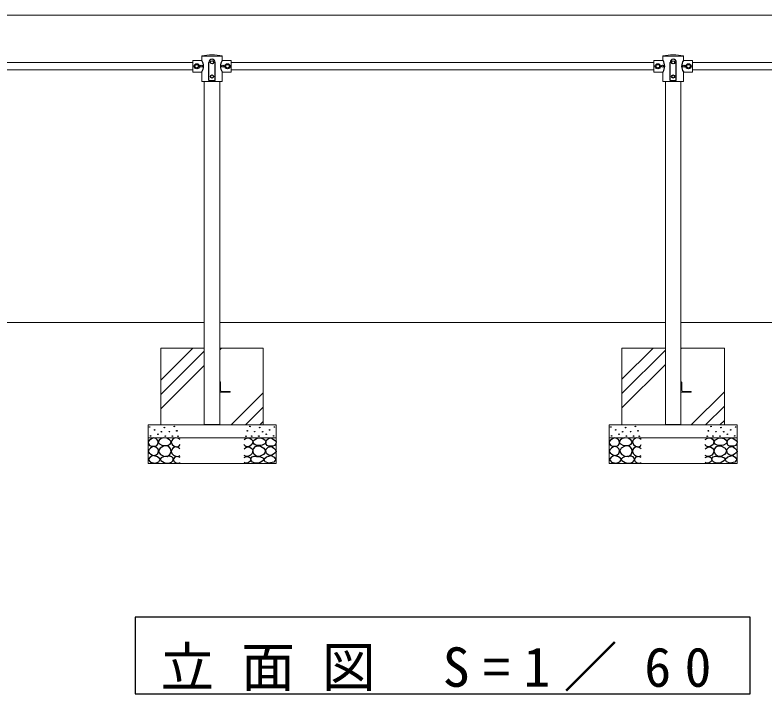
# Model space of a CAD drawing. Units: millimetres at full size, with parts at other scales. Extents: x -23589 to 138, y -1188 to 16020.
# Drawn here: x -14580 to -11652, y 4184 to 6834 of the extents above; entities that cross this region are included whole.
import ezdxf

# ---------------------------------------------------------------- set-up
doc = ezdxf.new("R2010")
doc.units = ezdxf.units.MM
doc.layers.add('線', color=7, linetype='Continuous', lineweight=13)
doc.layers.add('補助', color=2, linetype='Continuous', lineweight=25)
doc.styles.add('ＭＳ ゴシック', font='')
doc.styles.get('ＭＳ ゴシック').set_extended_font_data('MS Gothic')

msp = doc.modelspace()

# ---------------------------------------------------------------- linework, layer by layer
at = {"layer": '線'}
for p, q in [((-13885.76, 6648.193), (-15535.76, 6648.193)), ((-13885.76, 6657.193), (-13885.76, 6611.193)), ((-13850.76, 6657.193), (-13885.76, 6657.193)), ((-13850.76, 6674.693), (-13850.76, 6657.193)), ((-13850.76, 6674.169), (-13770.76, 6674.169)), ((-13770.76, 6674.693), (-13770.76, 6657.193)), ((-13770.76, 6657.193), (-13735.76, 6657.193)), ((-13735.76, 6657.193), (-13735.76, 6611.193)), ((-12085.76, 6648.193), (-13735.76, 6648.193)), ((-12085.76, 6657.193), (-12085.76, 6611.193)), ((-12050.76, 6657.193), (-12085.76, 6657.193)), ((-12050.76, 6674.693), (-12050.76, 6657.193)), ((-12050.76, 6674.169), (-11970.76, 6674.169)), ((-11970.76, 6674.693), (-11970.76, 6657.193)), ((-11970.76, 6657.193), (-11935.76, 6657.193)), ((-11935.76, 6657.193), (-11935.76, 6611.193)), ((-10285.76, 6648.193), (-11935.76, 6648.193)), ((-13885.76, 6620.193), (-15535.76, 6620.193)), ((-12085.76, 6620.193), (-13735.76, 6620.193)), ((-10285.76, 6620.193), (-11935.76, 6620.193)), ((-13850.76, 6611.193), (-13885.76, 6611.193)), ((-13850.76, 6611.193), (-13850.76, 6574.193)), ((-13770.76, 6611.193), (-13735.76, 6611.193)), ((-13770.76, 6611.193), (-13770.76, 6574.193)), ((-12050.76, 6611.193), (-12085.76, 6611.193)), ((-12050.76, 6611.193), (-12050.76, 6574.193)), ((-11970.76, 6611.193), (-11935.76, 6611.193)), ((-11970.76, 6611.193), (-11970.76, 6574.193)), ((-13850.76, 6574.193), (-13770.76, 6574.193)), ((-13841.01, 5234.193), (-13841.01, 6574.193)), ((-13780.51, 5234.193), (-13780.51, 6574.193)), ((-12050.76, 6574.193), (-11970.76, 6574.193)), ((-12041.01, 5234.193), (-12041.01, 6574.193)), ((-11980.51, 5234.193), (-11980.51, 6574.193)), ((-13841.01, 5634.193), (-15580.51, 5634.193)), ((-12041.01, 5634.193), (-13780.51, 5634.193)), ((-10241.01, 5634.193), (-11980.51, 5634.193)), ((-14010.76, 5534.193), (-13841.01, 5534.193)), ((-14010.76, 5234.193), (-14010.76, 5534.193)), ((-13780.51, 5534.193), (-13610.76, 5534.193)), ((-13610.76, 5234.193), (-13610.76, 5534.193)), ((-12210.76, 5534.193), (-12041.01, 5534.193)), ((-12210.76, 5234.193), (-12210.76, 5534.193)), ((-11980.51, 5534.193), (-11810.76, 5534.193)), ((-11810.76, 5234.193), (-11810.76, 5534.193)), ((-13779.51, 5402.193), (-13780.51, 5402.193)), ((-13780.51, 5402.193), (-13780.51, 5362.193)), ((-13777.51, 5369.693), (-13777.51, 5400.193)), ((-11979.51, 5402.193), (-11980.51, 5402.193)), ((-11980.51, 5402.193), (-11980.51, 5362.193)), ((-11977.51, 5369.693), (-11977.51, 5400.193)), ((-13780.51, 5362.193), (-13740.51, 5362.193)), ((-13742.51, 5365.193), (-13773.01, 5365.193)), ((-13740.51, 5362.193), (-13740.51, 5363.193)), ((-11980.51, 5362.193), (-11940.51, 5362.193)), ((-11942.51, 5365.193), (-11973.01, 5365.193)), ((-11940.51, 5362.193), (-11940.51, 5363.193)), ((-14060.76, 5084.193), (-14060.76, 5234.193)), ((-14060.76, 5234.193), (-13560.76, 5234.193)), ((-13560.76, 5084.193), (-13560.76, 5234.193)), ((-12260.76, 5084.193), (-12260.76, 5234.193)), ((-12260.76, 5234.193), (-11760.76, 5234.193)), ((-11760.76, 5084.193), (-11760.76, 5234.193)), ((-14060.76, 5184.193), (-13560.76, 5184.193)), ((-12260.76, 5184.193), (-11760.76, 5184.193)), ((-14060.76, 5084.193), (-13560.76, 5084.193)), ((-12260.76, 5084.193), (-11760.76, 5084.193))]:
    msp.add_line(p, q, dxfattribs=at)
at = {"layer": '線', "color": 2, "lineweight": 25}
for p, q in [((-13822.76, 6579.193), (-13822.76, 6649.193)), ((-13798.76, 6579.193), (-13798.76, 6649.193)), ((-12022.76, 6579.193), (-12022.76, 6649.193)), ((-11998.76, 6579.193), (-11998.76, 6649.193)), ((-13822.76, 6579.193), (-13798.76, 6579.193)), ((-12022.76, 6579.193), (-11998.76, 6579.193)), ((-13841.01, 5236.193), (-13780.51, 5236.193)), ((-12041.01, 5236.193), (-11980.51, 5236.193))]:
    msp.add_line(p, q, dxfattribs=at)
for centre, radius in [((-13810.76, 6649.193), 6), ((-12010.76, 6649.193), 6), ((-13870.76, 6634.193), 10), ((-13870.76, 6634.193), 6.9), ((-13852.76, 6634.193), 4), ((-13768.76, 6634.193), 4), ((-13750.76, 6634.193), 10), ((-13750.76, 6634.193), 6.9), ((-12070.76, 6634.193), 10), ((-12070.76, 6634.193), 6.9), ((-12052.76, 6634.193), 4), ((-11968.76, 6634.193), 4), ((-11950.76, 6634.193), 10), ((-11950.76, 6634.193), 6.9), ((-13810.76, 6594.193), 6), ((-12010.76, 6594.193), 6)]:
    msp.add_circle(centre, radius, dxfattribs=at)
at = {"layer": '線'}
for centre, radius, start, end in [((-13810.76, 6499.193), 180, 77.16041, 102.83959), ((-12010.76, 6499.193), 180, 77.16041, 102.83959), ((-13779.51, 5400.193), 2, 0, 90), ((-11979.51, 5400.193), 2, 0, 90), ((-13773.01, 5369.693), 4.5, 180, 270), ((-13742.51, 5363.193), 2, 0, 90), ((-11973.01, 5369.693), 4.5, 180, 270), ((-11942.51, 5363.193), 2, 0, 90)]:
    msp.add_arc(centre, radius, start, end, dxfattribs=at)
at = {"layer": '線', "color": 2, "lineweight": 25}
for centre, radius, start, end in [((-13883.61, 6634.193), 39.794, 326.42046, 33.57954), ((-13810.76, 6649.193), 12, 0, 180), ((-13737.909, 6634.193), 39.794, 146.42046, 213.57954), ((-12083.61, 6634.193), 39.794, 326.42046, 33.57954), ((-12010.76, 6649.193), 12, 0, 180), ((-11937.909, 6634.193), 39.794, 146.42046, 213.57954)]:
    msp.add_arc(centre, radius, start, end, dxfattribs=at)
at = {"layer": '補助', "lineweight": 13}
for p, q in [((-10250.76, 6834.193), (-22710.76, 6834.193)), ((-14010.76, 5409.044), (-13885.611, 5534.193)), ((-13780.51, 5527.041), (-13773.357, 5534.193)), ((-12210.76, 5412.993), (-12089.559, 5534.193)), ((-11980.51, 5530.99), (-11977.306, 5534.193)), ((-14010.76, 5352.918), (-13841.01, 5522.668)), ((-12210.76, 5356.866), (-12041.01, 5526.616)), ((-14010.76, 5296.791), (-13841.01, 5466.541)), ((-12210.76, 5300.74), (-12041.01, 5470.49)), ((-13736.598, 5234.193), (-13610.76, 5360.032)), ((-11940.547, 5234.193), (-11810.76, 5363.98)), ((-13680.471, 5234.193), (-13610.76, 5303.905)), ((-11884.42, 5234.193), (-11810.76, 5307.854)), ((-13624.345, 5234.193), (-13610.76, 5247.778)), ((-11828.293, 5234.193), (-11810.76, 5251.727))]:
    msp.add_line(p, q, dxfattribs=at)
at = {"layer": '補助'}
for points in [[(-14038.311, 5183.595), (-14044.773, 5181.055), (-14050.985, 5177.575), (-14056.843, 5173.538), (-14060.49, 5168.07), (-14059.478, 5160.488), (-14054.47, 5154.129), (-14047.605, 5151.539), (-14039.895, 5151.277), (-14032.283, 5151.881), (-14025.954, 5154.445), (-14022.201, 5159.731), (-14020.884, 5166.169), (-14021.732, 5171.375), (-14024.687, 5176.308), (-14030.846, 5181.135)], [(-13998.887, 5183.686), (-14003.791, 5183.069), (-14009.428, 5180.983), (-14017.4, 5175.196), (-14021.051, 5168.279), (-14020.177, 5164.317), (-14016.456, 5159.9), (-14006.965, 5155.128), (-13996.995, 5153.683), (-13989.644, 5153.511), (-13982.129, 5155.035), (-13974.53, 5159.65), (-13970.776, 5165.847), (-13971.745, 5170.5), (-13976.452, 5175.848), (-13987.121, 5182.054)], [(-13622.632, 5183.686), (-13617.728, 5183.069), (-13612.091, 5180.983), (-13604.12, 5175.196), (-13600.468, 5168.279), (-13601.342, 5164.317), (-13605.063, 5159.9), (-13614.554, 5155.128), (-13624.524, 5153.683), (-13631.875, 5153.511), (-13639.391, 5155.035), (-13646.989, 5159.65), (-13650.743, 5165.847), (-13649.774, 5170.5), (-13645.067, 5175.848), (-13634.398, 5182.054)], [(-13583.208, 5183.595), (-13576.746, 5181.055), (-13570.534, 5177.575), (-13564.676, 5173.538), (-13561.029, 5168.07), (-13562.041, 5160.488), (-13567.049, 5154.129), (-13573.914, 5151.539), (-13581.624, 5151.277), (-13589.236, 5151.881), (-13595.565, 5154.445), (-13599.318, 5159.731), (-13600.635, 5166.169), (-13599.787, 5171.375), (-13596.833, 5176.308), (-13590.673, 5181.135)], [(-12238.311, 5183.595), (-12244.773, 5181.055), (-12250.985, 5177.575), (-12256.843, 5173.538), (-12260.49, 5168.07), (-12259.478, 5160.488), (-12254.47, 5154.129), (-12247.605, 5151.539), (-12239.895, 5151.277), (-12232.283, 5151.881), (-12225.954, 5154.445), (-12222.201, 5159.731), (-12220.884, 5166.169), (-12221.732, 5171.375), (-12224.687, 5176.308), (-12230.846, 5181.135)], [(-12198.887, 5183.686), (-12203.791, 5183.069), (-12209.428, 5180.983), (-12217.4, 5175.196), (-12221.051, 5168.279), (-12220.177, 5164.317), (-12216.456, 5159.9), (-12206.965, 5155.128), (-12196.995, 5153.683), (-12189.644, 5153.511), (-12182.129, 5155.035), (-12174.53, 5159.65), (-12170.776, 5165.847), (-12171.745, 5170.5), (-12176.452, 5175.848), (-12187.121, 5182.054)], [(-11822.632, 5183.686), (-11817.728, 5183.069), (-11812.091, 5180.983), (-11804.12, 5175.196), (-11800.468, 5168.279), (-11801.342, 5164.317), (-11805.063, 5159.9), (-11814.554, 5155.128), (-11824.524, 5153.683), (-11831.875, 5153.511), (-11839.391, 5155.035), (-11846.989, 5159.65), (-11850.743, 5165.847), (-11849.774, 5170.5), (-11845.067, 5175.848), (-11834.398, 5182.054)], [(-11783.208, 5183.595), (-11776.746, 5181.055), (-11770.534, 5177.575), (-11764.676, 5173.538), (-11761.029, 5168.07), (-11762.041, 5160.488), (-11767.049, 5154.129), (-11773.914, 5151.539), (-11781.624, 5151.277), (-11789.236, 5151.881), (-11795.565, 5154.445), (-11799.318, 5159.731), (-11800.635, 5166.169), (-11799.787, 5171.375), (-11796.833, 5176.308), (-11790.673, 5181.135)], [(-14011.591, 5119.356), (-13999.002, 5112.5), (-13985.642, 5111.517), (-13975.359, 5118.971), (-13970.506, 5130.708), (-13972.787, 5141.486), (-13979.696, 5149.629), (-13988.521, 5153.062), (-13999.698, 5151.791), (-14013.452, 5143.737), (-14019.429, 5132.871), (-14016.793, 5125.677)], [(-13609.928, 5119.356), (-13622.517, 5112.5), (-13635.877, 5111.517), (-13646.161, 5118.971), (-13651.013, 5130.708), (-13648.733, 5141.486), (-13641.823, 5149.629), (-13632.998, 5153.062), (-13621.822, 5151.791), (-13608.067, 5143.737), (-13602.09, 5132.871), (-13604.726, 5125.677)], [(-12211.591, 5119.356), (-12199.002, 5112.5), (-12185.642, 5111.517), (-12175.359, 5118.971), (-12170.506, 5130.708), (-12172.787, 5141.486), (-12179.696, 5149.629), (-12188.521, 5153.062), (-12199.698, 5151.791), (-12213.452, 5143.737), (-12219.429, 5132.871), (-12216.793, 5125.677)], [(-11809.928, 5119.356), (-11822.517, 5112.5), (-11835.877, 5111.517), (-11846.161, 5118.971), (-11851.013, 5130.708), (-11848.733, 5141.486), (-11841.823, 5149.629), (-11832.998, 5153.062), (-11821.822, 5151.791), (-11808.067, 5143.737), (-11802.09, 5132.871), (-11804.726, 5125.677)], [(-14040.846, 5150.643), (-14046.175, 5147.851), (-14051.618, 5143.672), (-14058.067, 5136.853), (-14060.49, 5130.048), (-14056.862, 5125.22), (-14050.351, 5120.859), (-14043.714, 5116.572), (-14037.044, 5114.522), (-14029.399, 5116.969), (-14023.102, 5123.394), (-14019.996, 5131.672), (-14021.518, 5140.187), (-14029.676, 5147.438)], [(-13580.673, 5150.643), (-13575.345, 5147.851), (-13569.901, 5143.672), (-13563.452, 5136.853), (-13561.029, 5130.048), (-13564.657, 5125.22), (-13571.168, 5120.859), (-13577.805, 5116.572), (-13584.475, 5114.522), (-13592.12, 5116.969), (-13598.417, 5123.394), (-13601.523, 5131.672), (-13600.001, 5140.187), (-13591.843, 5147.438)], [(-12240.846, 5150.643), (-12246.175, 5147.851), (-12251.618, 5143.672), (-12258.067, 5136.853), (-12260.49, 5130.048), (-12256.862, 5125.22), (-12250.351, 5120.859), (-12243.714, 5116.572), (-12237.044, 5114.522), (-12229.399, 5116.969), (-12223.102, 5123.394), (-12219.996, 5131.672), (-12221.518, 5140.187), (-12229.676, 5147.438)], [(-11780.673, 5150.643), (-11775.345, 5147.851), (-11769.901, 5143.672), (-11763.452, 5136.853), (-11761.029, 5130.048), (-11764.657, 5125.22), (-11771.168, 5120.859), (-11777.805, 5116.572), (-11784.475, 5114.522), (-11792.12, 5116.969), (-11798.417, 5123.394), (-11801.523, 5131.672), (-11800.001, 5140.187), (-11791.843, 5147.438)], [(-14041.665, 5114.71), (-14052.984, 5108.691), (-14059.795, 5099.876), (-14051.309, 5088.607), (-14032.874, 5084.492), (-14018.52, 5090.603), (-14013.095, 5100.975), (-14023.877, 5110.084)], [(-13984.561, 5110.566), (-13992.096, 5111.193), (-14000.238, 5109.755), (-14009.166, 5105.698), (-14013.483, 5100.295), (-14010.796, 5095.612), (-14004.834, 5091.105), (-13998.355, 5087.262), (-13991.048, 5084.888), (-13979.2, 5085.121), (-13968.884, 5089.213), (-13964.181, 5094.02), (-13962.127, 5099.754), (-13963.186, 5104.902), (-13967.262, 5109.485), (-13975.661, 5112.025)], [(-13636.958, 5110.566), (-13629.423, 5111.193), (-13621.281, 5109.755), (-13612.353, 5105.698), (-13608.036, 5100.295), (-13610.723, 5095.612), (-13616.685, 5091.105), (-13623.164, 5087.262), (-13630.471, 5084.888), (-13642.32, 5085.121), (-13652.635, 5089.213), (-13657.339, 5094.02), (-13659.392, 5099.754), (-13658.333, 5104.902), (-13654.257, 5109.485), (-13645.858, 5112.025)], [(-13579.854, 5114.71), (-13568.535, 5108.691), (-13561.724, 5099.876), (-13570.21, 5088.607), (-13588.645, 5084.492), (-13602.999, 5090.603), (-13608.424, 5100.975), (-13597.642, 5110.084)], [(-12241.665, 5114.71), (-12252.984, 5108.691), (-12259.795, 5099.876), (-12251.309, 5088.607), (-12232.874, 5084.492), (-12218.52, 5090.603), (-12213.095, 5100.975), (-12223.877, 5110.084)], [(-12184.561, 5110.566), (-12192.096, 5111.193), (-12200.238, 5109.755), (-12209.166, 5105.698), (-12213.483, 5100.295), (-12210.796, 5095.612), (-12204.834, 5091.105), (-12198.355, 5087.262), (-12191.048, 5084.888), (-12179.2, 5085.121), (-12168.884, 5089.213), (-12164.181, 5094.02), (-12162.127, 5099.754), (-12163.186, 5104.902), (-12167.262, 5109.485), (-12175.661, 5112.025)], [(-11836.958, 5110.566), (-11829.423, 5111.193), (-11821.281, 5109.755), (-11812.353, 5105.698), (-11808.036, 5100.295), (-11810.723, 5095.612), (-11816.685, 5091.105), (-11823.164, 5087.262), (-11830.471, 5084.888), (-11842.32, 5085.121), (-11852.635, 5089.213), (-11857.339, 5094.02), (-11859.392, 5099.754), (-11858.333, 5104.902), (-11854.257, 5109.485), (-11845.858, 5112.025)], [(-11779.854, 5114.71), (-11768.535, 5108.691), (-11761.724, 5099.876), (-11770.21, 5088.607), (-11788.645, 5084.492), (-11802.999, 5090.603), (-11808.424, 5100.975), (-11797.642, 5110.084)], [(-14110.76, 4484.193), (-14110.76, 4184.193), (-11710.76, 4184.193), (-11710.76, 4484.193)]]:
    msp.add_lwpolyline(points, close=True, dxfattribs=at)
for points in [[(-13935.76, 5177.492), (-13944.187, 5182.348), (-13952.87, 5183.829), (-13958.489, 5182.141), (-13963.642, 5178.443), (-13968.114, 5173.134), (-13969.98, 5166.402), (-13966.311, 5157.632), (-13958.256, 5151.194), (-13949.957, 5148.815), (-13942.73, 5149.926), (-13938.68, 5153.302), (-13935.76, 5157.848)], [(-13685.76, 5177.492), (-13677.332, 5182.348), (-13668.65, 5183.829), (-13663.03, 5182.141), (-13657.877, 5178.443), (-13653.405, 5173.134), (-13651.54, 5166.402), (-13655.208, 5157.632), (-13663.263, 5151.194), (-13671.562, 5148.815), (-13678.789, 5149.926), (-13682.839, 5153.302), (-13685.76, 5157.848)], [(-12135.76, 5177.492), (-12144.187, 5182.348), (-12152.87, 5183.829), (-12158.489, 5182.141), (-12163.642, 5178.443), (-12168.114, 5173.134), (-12169.98, 5166.402), (-12166.311, 5157.632), (-12158.256, 5151.194), (-12149.957, 5148.815), (-12142.73, 5149.926), (-12138.68, 5153.302), (-12135.76, 5157.848)], [(-11885.76, 5177.492), (-11877.332, 5182.348), (-11868.65, 5183.829), (-11863.03, 5182.141), (-11857.877, 5178.443), (-11853.405, 5173.134), (-11851.54, 5166.402), (-11855.208, 5157.632), (-11863.263, 5151.194), (-11871.562, 5148.815), (-11878.789, 5149.926), (-11882.839, 5153.302), (-11885.76, 5157.848)], [(-13936.076, 5141.371), (-13943.217, 5146.833), (-13951.285, 5149.293), (-13957.99, 5148.068), (-13963.959, 5144.223), (-13968.352, 5138.442), (-13969.98, 5131.232), (-13967.315, 5122.624), (-13961.107, 5115.707), (-13953.468, 5111.835), (-13945.899, 5110.954), (-13940.745, 5112.393), (-13936.076, 5115.073)], [(-13685.443, 5141.371), (-13678.302, 5146.833), (-13670.234, 5149.293), (-13663.529, 5148.068), (-13657.56, 5144.223), (-13653.167, 5138.442), (-13651.54, 5131.232), (-13654.204, 5122.624), (-13660.412, 5115.707), (-13668.051, 5111.835), (-13675.62, 5110.954), (-13680.774, 5112.393), (-13685.443, 5115.073)], [(-12136.076, 5141.371), (-12143.217, 5146.833), (-12151.285, 5149.293), (-12157.99, 5148.068), (-12163.959, 5144.223), (-12168.352, 5138.442), (-12169.98, 5131.232), (-12167.315, 5122.624), (-12161.107, 5115.707), (-12153.468, 5111.835), (-12145.899, 5110.954), (-12140.745, 5112.393), (-12136.076, 5115.073)], [(-11885.443, 5141.371), (-11878.302, 5146.833), (-11870.234, 5149.293), (-11863.529, 5148.068), (-11857.56, 5144.223), (-11853.167, 5138.442), (-11851.54, 5131.232), (-11854.204, 5122.624), (-11860.412, 5115.707), (-11868.051, 5111.835), (-11875.62, 5110.954), (-11880.774, 5112.393), (-11885.443, 5115.073)], [(-13935.76, 5106.835), (-13941.778, 5110.154), (-13949.067, 5110.954), (-13957.783, 5106.62), (-13962.058, 5099.864), (-13961.446, 5096.194), (-13958.573, 5091.943), (-13951.41, 5086.471), (-13943.997, 5084.655), (-13939.701, 5085.707), (-13935.76, 5087.824)], [(-13685.76, 5106.835), (-13679.741, 5110.154), (-13672.452, 5110.954), (-13663.736, 5106.62), (-13659.461, 5099.864), (-13660.074, 5096.194), (-13662.946, 5091.943), (-13670.109, 5086.471), (-13677.522, 5084.655), (-13681.818, 5085.707), (-13685.76, 5087.824)], [(-12135.76, 5106.835), (-12141.778, 5110.154), (-12149.067, 5110.954), (-12157.783, 5106.62), (-12162.058, 5099.864), (-12161.446, 5096.194), (-12158.573, 5091.943), (-12151.41, 5086.471), (-12143.997, 5084.655), (-12139.701, 5085.707), (-12135.76, 5087.824)], [(-11885.76, 5106.835), (-11879.741, 5110.154), (-11872.452, 5110.954), (-11863.736, 5106.62), (-11859.461, 5099.864), (-11860.074, 5096.194), (-11862.946, 5091.943), (-11870.109, 5086.471), (-11877.522, 5084.655), (-11881.818, 5085.707), (-11885.76, 5087.824)]]:
    msp.add_lwpolyline(points, dxfattribs=at)
for centre in [(-14054.153, 5226.37), (-14035.142, 5214.964), (-13996.804, 5224.152), (-13958.343, 5228.285), (-13948.342, 5211.256), (-13673.177, 5211.256), (-13663.177, 5228.285), (-13624.715, 5224.152), (-13586.377, 5214.964), (-13567.366, 5226.37), (-12254.153, 5226.37), (-12235.142, 5214.964), (-12196.804, 5224.152), (-12158.343, 5228.285), (-12148.342, 5211.256), (-11873.177, 5211.256), (-11863.177, 5228.285), (-11824.715, 5224.152), (-11786.377, 5214.964), (-11767.366, 5226.37), (-14050.985, 5191.517), (-14022.152, 5198.171), (-14008.21, 5207.676), (-13993.318, 5190.566), (-13977.263, 5207.742), (-13965.641, 5190.714), (-13943.476, 5190.173), (-13678.043, 5190.173), (-13655.879, 5190.714), (-13644.256, 5207.742), (-13628.201, 5190.566), (-13613.309, 5207.676), (-13599.367, 5198.171), (-13570.534, 5191.517), (-12250.985, 5191.517), (-12222.152, 5198.171), (-12208.21, 5207.676), (-12193.318, 5190.566), (-12177.263, 5207.742), (-12165.641, 5190.714), (-12143.476, 5190.173), (-11878.043, 5190.173), (-11855.879, 5190.714), (-11844.256, 5207.742), (-11828.201, 5190.566), (-11813.309, 5207.676), (-11799.367, 5198.171), (-11770.534, 5191.517)]:
    msp.add_circle(centre, 1, dxfattribs=at)

# ---------------------------------------------------------------- texts
at = {"layer": '補助', "insert": (-12910.76, 4194.193), "char_height": 154, "attachment_point": 8, "style": 'ＭＳ ゴシック'}
msp.add_mtext('\\T1.5;立面図\\~S=1／60', dxfattribs=at)

doc.saveas('drawing.dxf')
